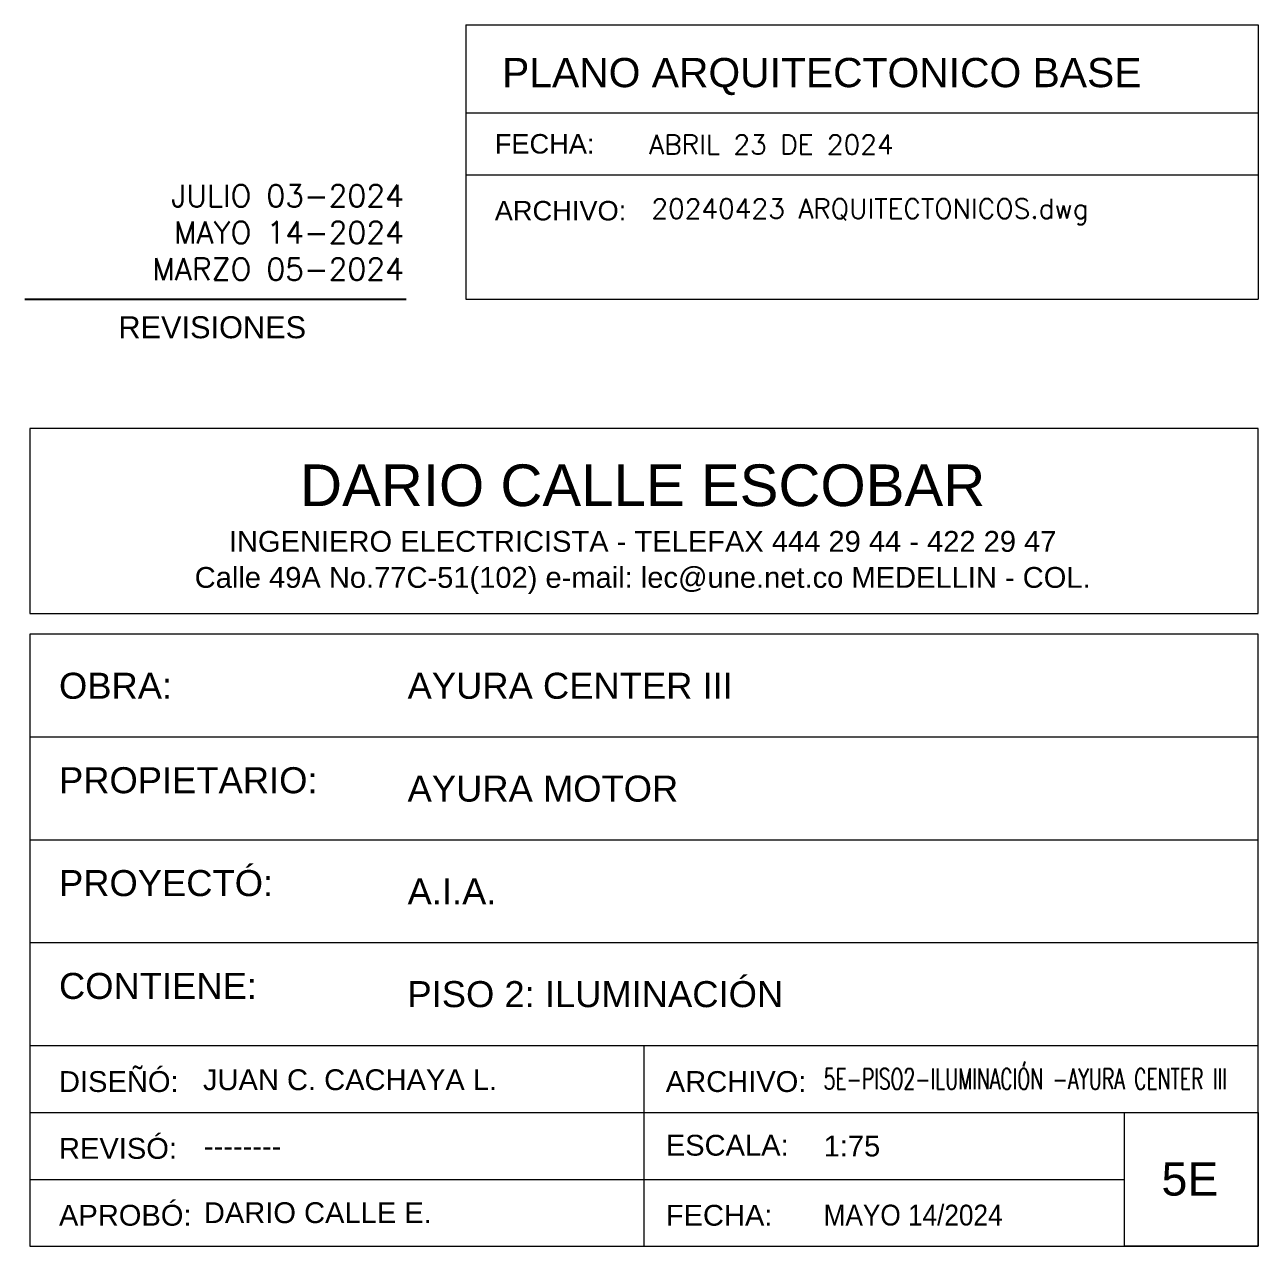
# Model space of a CAD drawing. Header units: millimetres. Extents: x -363 to 427, y -108 to 824.
# Drawn here: x 88.48 to 97.37, y 17.7 to 26.49 of the extents above; entities that cross this region are included whole.
import ezdxf
from ezdxf.enums import TextEntityAlignment as Align

# ---------------------------------------------------------------- set-up
doc = ezdxf.new("R2010")
doc.units = ezdxf.units.MM
doc.layers.add('RE60', color=7, linetype='Continuous')
doc.layers.add('RE80', color=7, linetype='Continuous', lineweight=15)
doc.styles.add('RE ROMANS', font='romans.shx')
doc.styles.add('ROMANS', font='arial.ttf')

# ---------------------------------------------------------------- blocks, each defined once
blk = doc.blocks.new('R1')
at = {"layer": 'RE80'}
for p, q in [((-0.5, 2.944444444444444), (-6.401234567901227, 2.944444444444444)), ((-0.5, 2.450617283950617), (-6.401234567901227, 2.450617283950617)), ((-0.5, 1.956790123456789), (-6.401234567901227, 1.956790123456789)), ((-0.5, 1.462962962962962), (-6.401234567901227, 1.462962962962962)), ((-3.450617283950614, 0.5), (-3.450617283950614, 1.462962962962963))]:
    blk.add_line(p, q, dxfattribs=at)
at = {"layer": 'RE80', "color": 2}
for p, q in [((-6.40123456790122, 1.141975308641975), (-1.142000000000003, 1.141975308641975)), ((-6.40123456790122, 0.8209876543209875), (-1.142000000000003, 0.8209876543209875))]:
    blk.add_line(p, q, dxfattribs=at)
at = {"layer": 'RE80', "color": 6}
for points in [[(-0.5, 3.538271604938271), (-0.5, 4.425925925925926), (-6.401234567901227, 4.425925925925926), (-6.401234567901227, 3.538271604938271)], [(-0.5, 3.43827160493827), (-6.401234567901227, 3.43827160493827), (-6.401234567901227, 0.5), (-0.5, 0.5)], [(-0.5, 1.141975308641975), (-0.5, 0.499975308641975), (-1.142000000000003, 0.499975308641975), (-1.142000000000003, 1.141975308641975)]]:
    blk.add_lwpolyline(points, close=True, dxfattribs=at)
at = {"layer": 'RE80', "color": 6, "style": 'ROMANS'}
blk.add_text('DARIO CALLE ESCOBAR', height=0.2, dxfattribs=at).set_placement((-3.457083525518613, 4.153955563631722), align=Align.MIDDLE)
at = {"layer": 'RE80', "style": 'ROMANS'}
for s, p in [('INGENIERO ELECTRICISTA - TELEFAX 444 29 44 - 422 29 47', (-3.457083525518613, 3.884513819167218)), ('Calle 49A No.77C-51(102) e-mail: lec@une.net.co MEDELLIN - COL.', (-3.457083525518613, 3.699075104917468))]:
    blk.add_text(s, height=0.1, dxfattribs=at).set_placement(p, align=Align.MIDDLE)
at = {"layer": 'RE80', "color": 4, "style": 'ROMANS'}
for s, p in [('OBRA:', (-6.260449059058537, 3.191317283950617)), ('PROPIETARIO:', (-6.260449059058537, 2.737758131225157)), ('PROYECTÓ:', (-6.260449059058537, 2.243930970731331)), ('CONTIENE:', (-6.260449059058537, 1.750103810237503))]:
    blk.add_text(s, height=0.125, dxfattribs=at).set_placement(p, align=Align.MIDDLE_LEFT)
at = {"layer": 'RE80', "style": 'ROMANS'}
for s, p in [('DISEÑÓ:', (-6.260449059058537, 1.241057266011917)), ('ARCHIVO:', (-3.345986687811312, 1.241057266011917)), ('REVISÓ:', (-6.260449059058537, 0.920069611690929)), ('ESCALA:', (-3.345986687811312, 0.9352624064658666)), ('APROBÓ:', (-6.260449059058537, 0.5990819573699415)), ('FECHA:', (-3.345986687811312, 0.5990819573699415))]:
    blk.add_text(s, height=0.1, dxfattribs=at).set_placement(p)
at = {"layer": 'RE80', "color": 4, "style": 'ROMANS', "flags": 4}
for tag, p in [('OBRA', (-4.586117283950614, 3.191317283950617)), ('PROPIETARIO', (-4.586117283950614, 2.69749012345679)), ('PROY-ARQ', (-4.586117283950614, 2.203662962962963)), ('CONTIENE', (-4.586117283950614, 1.709835802469136))]:
    blk.add_attdef(tag, text='', height=0.125, dxfattribs=at).set_placement(p, align=Align.MIDDLE_LEFT)
at = {"layer": 'RE80', "style": 'ROMANS', "flags": 4}
for tag, p in [('DISENÓ', (-5.568892880321279, 1.299814300780312)), ('REVISÓ', (-5.564617283950611, 0.9815172839506177)), ('ESCALA', (-2.587817283950614, 0.9815172839506173)), ('APROBÓ', (-5.564617283950611, 0.6614492508754984)), ('FECHA', (-2.587817283950614, 0.6604938271604937))]:
    blk.add_attdef(tag, text='', height=0.1, dxfattribs=at).set_placement(p, align=Align.MIDDLE_LEFT)
at = {"layer": 'RE80', "style": 'ROMANS', "width": 3.213160877069867, "flags": 4}
blk.add_attdef('ARCHIVO', text='', height=0.1, dxfattribs=at).set_placement((-2.58778365319823, 1.253699011133823), (-0.6445863608750244, 1.253699011133823), align=Align.FIT)
at = {"layer": 'RE80', "color": 4, "style": 'ROMANS', "flags": 4}
blk.add_attdef('HOJA', text='', height=0.16, dxfattribs=at).set_placement((-0.8284248328692954, 0.8224620042904165), align=Align.MIDDLE)

msp = doc.modelspace()

# ---------------------------------------------------------------- linework, layer by layer
at = {"layer": 'RE60'}
msp.add_line((88.4796931607343, 24.51666985792554, -4.398316377773881e-09), (91.2282729646764, 24.51666985792554, -4.398316377773881e-09), dxfattribs=at)
at = {"layer": 'RE80'}
for p, q in [((91.65836345979812, 26.49315951195388, -4.398316377773881e-09), (97.3676268247507, 26.49315951195388, -4.398316377773881e-09)), ((91.65836345979812, 26.49315951195395, -4.398316377773881e-09), (91.65836345979812, 24.51666985792585, -4.398316377773881e-09)), ((97.3676268247507, 26.49315951195388, -4.398316377773881e-09), (97.3676268247507, 24.51666985792577, -4.398316377773881e-09)), ((91.65836345979812, 25.85903519891122, -4.398316377773881e-09), (97.3676268247507, 25.85903519891122, -4.398316377773881e-09)), ((91.65836345979812, 25.41097064501838, -4.398316377773881e-09), (97.3676268247507, 25.41097064501838, -4.398316377773881e-09)), ((91.65836345979812, 24.51666985792585, -4.398316377773881e-09), (97.36762682475087, 24.51666985792585, -4.398316377773881e-09))]:
    msp.add_line(p, q, dxfattribs=at)

# ---------------------------------------------------------------- block references
at = {"layer": 'RE60', "ltscale": 0.015}
ref = msp.add_blockref('R1', (98.11762682475091, 16.94531678458578, -4.398316377773881e-09), dxfattribs=dict(at, xscale=1.5, yscale=1.5, zscale=1.5))
ref.add_attrib('ARCHIVO', '5E-PISO2-ILUMINACIÓN -AYURA CENTER III', dxfattribs={"layer": 'RE80', "ltscale": 0.015, "height": 0.15, "style": 'RE ROMANS', "width": 0.58342369341748}).set_placement((94.23595134495372, 18.82586530128663, -4.398316377773881e-09), (97.1405678757536, 18.82586530128663, -4.398316377773881e-09), align=Align.FIT)
ref.add_attrib('DISENÓ', 'JUAN C. CACHAYA L.', dxfattribs={"layer": 'RE80', "ltscale": 0.015, "height": 0.15, "style": 'ROMANS'}).set_placement((89.7642875042693, 18.89503823575627, -4.398316377773881e-09), align=Align.MIDDLE_LEFT)
ref.add_attrib('APROBÓ', 'DARIO CALLE E.', dxfattribs={"layer": 'RE80', "ltscale": 0.015, "height": 0.15, "style": 'ROMANS'}).set_placement((89.770700898825, 17.93749066089891, -4.398316377773881e-09), align=Align.MIDDLE_LEFT)
ref.add_attrib('REVISÓ', '--------', dxfattribs={"layer": 'RE80', "ltscale": 0.015, "height": 0.15, "style": 'ROMANS'}).set_placement((89.770700898825, 18.41759271051161, -4.398316377773881e-09), align=Align.MIDDLE_LEFT)
ref.add_attrib('FECHA', 'MAYO 14/2024', (94.23590089882487, 17.84509971471108, -4.398316377773881e-09), dxfattribs={"layer": 'RE80', "ltscale": 0.015, "height": 0.15, "style": 'ROMANS', "width": 0.9})
ref.add_attrib('ESCALA', '1:75', dxfattribs={"layer": 'RE80', "ltscale": 0.015, "height": 0.15, "style": 'ROMANS'}).set_placement((94.23590089882487, 18.41759271051161, -4.398316377773881e-09), align=Align.MIDDLE_LEFT)
ref.add_attrib('PROY-ARQ', 'A.I.A.', dxfattribs={"layer": 'RE80', "color": 4, "ltscale": 0.015, "height": 0.1875, "style": 'ROMANS'}).set_placement((91.23845089882525, 20.2508112290301, -4.398316377773881e-09), align=Align.MIDDLE_LEFT)
ref.add_attrib('PROPIETARIO', 'AYURA MOTOR', dxfattribs={"layer": 'RE80', "color": 4, "ltscale": 0.015, "height": 0.1875, "style": 'ROMANS'}).set_placement((91.23845089882525, 20.99155196977109, -4.398316377773881e-09), align=Align.MIDDLE_LEFT)
ref.add_attrib('OBRA', 'AYURA CENTER III', dxfattribs={"layer": 'RE80', "color": 4, "ltscale": 0.015, "height": 0.1875, "style": 'ROMANS'}).set_placement((91.23845089882525, 21.73229271051174, -4.398316377773881e-09), align=Align.MIDDLE_LEFT)
ref.add_attrib('HOJA', '5E', dxfattribs={"layer": 'RE80', "color": 4, "ltscale": 0.015, "height": 0.24, "style": 'ROMANS'}).set_placement((96.87498957544722, 18.17900979102138, -4.398316377773881e-09), align=Align.MIDDLE)

# ---------------------------------------------------------------- texts
at = {"layer": 'RE80', "color": 4, "style": 'ROMANS'}
msp.add_text('PLANO ARQUITECTONICO BASE', height=0.2104494538235488, dxfattribs=at).set_placement((91.91931488444287, 26.04301208527988, -4.398316377773881e-09))
at = {"layer": 'RE80', "style": 'ROMANS'}
for s, height, p in [('FECHA:', 0.1402996358823659, (91.86644718921353, 25.56513966979378, -4.398316377773881e-09)), ('ARCHIVO:', 0.1402996358823659, (91.86644718921353, 25.08345781512949, -4.398316377773881e-09)), ('REVISIONES', 0.1584182662582286, (89.15477487097967, 24.23492221003291, -4.398316377773881e-09))]:
    msp.add_text(s, height=height, dxfattribs=at).set_placement(p)
at = {"layer": 'RE80', "style": 'RE ROMANS'}
for s, insert, char_height, width, attachment_point in [('ABRIL 23 DE 2024', (92.97813341562228, 25.6997765473749, -4.398316377773881e-09), 0.1402996358823659, 2.976512347311866, 1), ('JULIO 03-2024\\PMAYO 14-2024\\PMARZO 05-2024', (91.21229531495217, 24.65366352561806, -4.398316377773881e-09), 0.1584182662582286, 2.6664659952093, 9), ('20240423 ARQUITECTONICOS.dwg', (92.9944963557476, 25.2387753584127, -4.398316377773881e-09), 0.1402996358823659, 4.301874827005788, 1)]:
    msp.add_mtext(s, dxfattribs=dict(at, insert=insert, char_height=char_height, width=width, attachment_point=attachment_point))
at = {"layer": 'RE80', "color": 4, "ltscale": 0.06, "insert": (91.23744268198425, 19.51013159940056, -4.398316377773881e-09), "char_height": 0.1875, "width": 6.130184142766666, "attachment_point": 4, "style": 'ROMANS'}
msp.add_mtext('PISO 2: ILUMINACIÓN ', dxfattribs=at)

doc.saveas('drawing.dxf')
